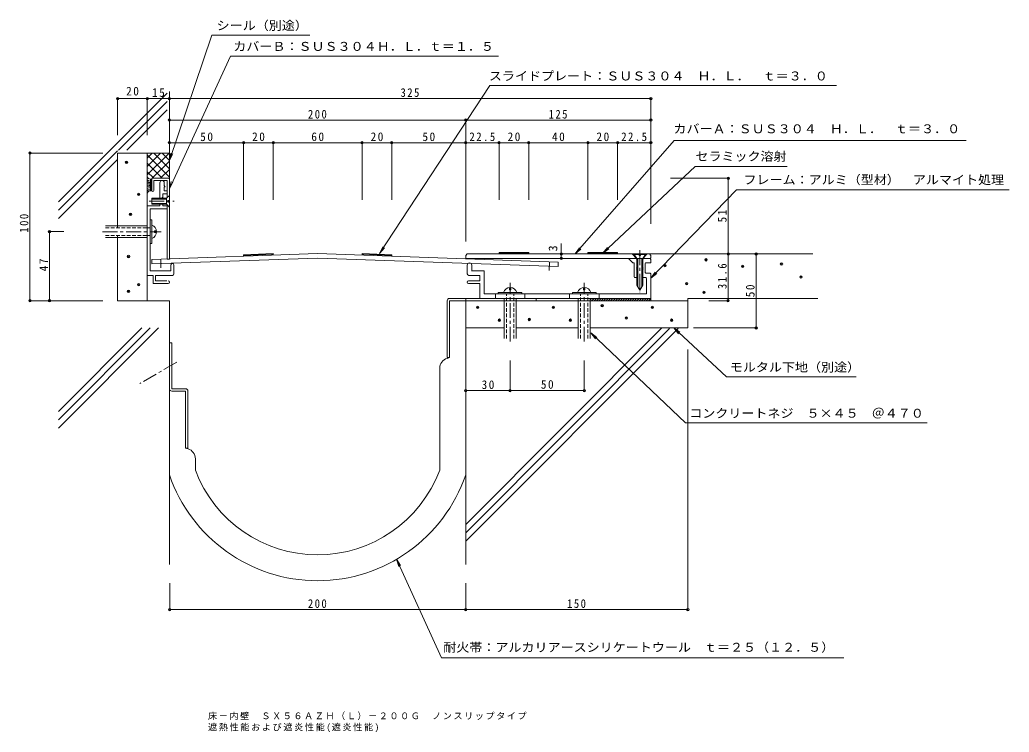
# Model space of a CAD drawing. Units: millimetres at full size, sheet at 1:2. Extents: x -291 to 377, y -274 to 207.
import ezdxf
from ezdxf.enums import TextEntityAlignment as Align

# ---------------------------------------------------------------- set-up
doc = ezdxf.new("R2010")
doc.units = ezdxf.units.MM
doc.header["$LTSCALE"] = 2
doc.header["$PDMODE"] = 32
doc.header["$PDSIZE"] = 1.6
doc.linetypes.add('CHAIN1', pattern=[8, 5, -1, 1, -1])
doc.linetypes.add('DASHED1', pattern=[1.8, 1.2, -0.6])
for name, color, linetype, lineweight in [('D-0', 3, 'Continuous', 9), ('D-1', 2, 'Continuous', 9), ('D-2', 4, 'Continuous', 9), ('D-3', 6, 'Continuous', 5), ('D-4', 7, 'Continuous', 9), ('D-5', 7, 'Continuous', 9), ('D-A', 7, 'Continuous', 9)]:
    doc.layers.add(name, color=color, linetype=linetype, lineweight=lineweight)
doc.layers.add('F-5_F-5ﾚｲﾔ', color=7, linetype='Continuous')
doc.styles.add('ＭＳ ゴシック', font='')
doc.styles.get('ＭＳ ゴシック').set_extended_font_data('MS Gothic')

msp = doc.modelspace()

# ---------------------------------------------------------------- linework, layer by layer
at = {"layer": 'D-0'}
for p, q in [((-190.829, 100.218), (-201.829, 100.218)), ((-204.271, 97.471), (-205.365, 98.09)), ((-204.171, 96.58), (-205.338, 96.926)), ((-203.176, 95.688), (-205.338, 95.688)), ((-204.221, 93.733), (-205.338, 93.24)), ((-204.271, 98.559), (-205.315, 99.277)), ((-203.176, 98.386), (-204.247, 98.586)), ((-203.203, 97.371), (-204.197, 97.445)), ((-203.176, 93.809), (-204.171, 93.733)), ((-203.176, 96.58), (-204.148, 96.58)), ((-203.18, 99.743), (-202.375, 99.743)), ((-203.173, 99.731), (-203.173, 91.846)), ((-202.374, 99.731), (-202.374, 91.846)), ((-202.329, 91.968), (-202.329, 99.718)), ((-191.829, 98.718), (-200.829, 98.718)), ((-200.829, 91.968), (-200.829, 98.718)), ((-191.829, 87.218), (-191.829, 98.718)), ((-190.329, 45.718), (-190.329, 99.718)), ((-203.19, 91.847), (-202.371, 91.847)), ((-191.829, 45.718), (-191.829, 82.218)), ((-90.314, 49.411), (-202.248, 45.502)), ((-140.267, 48.665), (-120.267, 49.538)), ((-140.267, 48.165), (-120.267, 49.038)), ((-140.267, 48.665), (-140.267, 47.664)), ((-120.267, 49.538), (-120.267, 48.537)), ((-90.314, 49.411), (72.186, 43.736)), ((-60.267, 49.538), (-60.267, 48.537)), ((-40.267, 48.665), (-60.267, 49.538)), ((-40.267, 48.165), (-60.267, 49.038)), ((-40.267, 48.665), (-40.267, 47.664)), ((9.734, 48.216), (10.734, 49.216)), ((9.734, 46.216), (9.734, 48.216)), ((133.734, 49.216), (10.734, 49.216)), ((32.233, 49.216), (32.233, 50.216)), ((52.233, 50.216), (32.233, 50.216)), ((52.233, 49.716), (32.233, 49.716)), ((52.233, 49.216), (52.233, 50.216)), ((92.233, 49.216), (92.233, 50.216)), ((112.233, 50.216), (92.233, 50.216)), ((112.233, 49.716), (92.233, 49.716)), ((112.233, 49.216), (112.233, 50.216)), ((125.133, 46.217), (122.133, 49.217)), ((127.733, 49.229), (133.734, 49.229)), ((129.333, 46.217), (132.333, 49.217)), ((134.734, 48.229), (133.734, 49.229)), ((134.734, 48.229), (134.734, 46.229)), ((-202.244, 45.391), (-202.143, 42.504)), ((-90.314, 46.409), (-202.143, 42.504)), ((-190.329, 45.718), (-191.829, 45.718)), ((-90.314, 46.409), (72.082, 40.738)), ((134.734, 46.216), (9.734, 46.216)), ((72.186, 43.736), (72.082, 40.738))]:
    msp.add_line(p, q, dxfattribs=at)
at = {"layer": 'D-0', "linetype": 'CHAIN1'}
for p, q in [((-196.248, 45.6), (-196.042, 39.715)), ((66.19, 43.945), (65.981, 37.949))]:
    msp.add_line(p, q, dxfattribs=at)
at = {"layer": 'D-0'}
for points in [[(-203.176, 94.824), (-203.948, 94.824), (-205.338, 94.601)], [(-203.176, 92.768), (-204.47, 92.495), (-205.315, 91.827)]]:
    msp.add_lwpolyline(points, dxfattribs=at)
for centre, radius, start, end in [((-203.001, 102.359), 2.619, 205.46629, 266.15474), ((-201.829, 99.718), 0.5, 90, 178.83434), ((-190.829, 99.718), 0.5, 0, 90), ((-202.827, 89.17), 2.709, 97.96758, 156.66208), ((-201.579, 91.968), 0.75, 180, 0)]:
    msp.add_arc(centre, radius, start, end, dxfattribs=at)
at = {"layer": 'D-1'}
for p, q in [((-196.821, 86.718), (-196.821, 97.23)), ((-193.821, 95.33), (-193.821, 97.23)), ((-193.321, 94.464), (-193.821, 95.33)), ((-193.821, 94.464), (-193.321, 94.464)), ((-193.821, 91.73), (-193.821, 94.464)), ((-194.821, 87.23), (-195.321, 87.23)), ((-195.321, 87.23), (-195.321, 86.718)), ((-194.821, 87.23), (-194.821, 89.73)), ((-191.821, 89.73), (-194.821, 89.73)), ((-191.821, 91.73), (-193.821, 91.73)), ((-205.329, 81.73), (-205.329, 34.718)), ((-196.821, 81.73), (-205.321, 81.73)), ((-202.329, 86.718), (-202.329, 82.718)), ((-192.329, 86.218), (-202.329, 86.218)), ((-202.329, 83.218), (-192.329, 83.218)), ((-196.821, 81.73), (-196.821, 82.718)), ((-194.821, 81.73), (-194.821, 82.718)), ((-191.971, 81.73), (-194.821, 81.73)), ((-192.329, 86.718), (-192.329, 82.718)), ((-191.971, 79.73), (-191.971, 81.73)), ((-203.329, 79.73), (-203.329, 37.718)), ((-191.971, 79.73), (-203.321, 79.73)), ((-233.401, 68.211), (-205.329, 68.211)), ((-203.329, 72.211), (-202.329, 72.211)), ((-202.329, 72.211), (-202.329, 56.21)), ((-233.401, 60.211), (-205.329, 60.211)), ((-205.329, 66.711), (-203.329, 66.711)), ((-203.329, 61.711), (-205.329, 61.711)), ((-200.529, 64.711), (-199.055, 64.711)), ((-200.529, 63.711), (-200.529, 64.711)), ((-200.529, 63.711), (-199.055, 63.711)), ((-202.329, 56.21), (-203.329, 56.21)), ((123.383, 49.216), (131.083, 49.216)), ((123.383, 48.916), (126.733, 48.916)), ((131.083, 49.229), (127.733, 49.229)), ((127.733, 48.916), (131.083, 48.916)), ((129.233, 46.216), (131.083, 48.916)), ((131.083, 49.216), (131.083, 48.916)), ((-189.329, 37.718), (-189.329, 41.718)), ((-187.329, 35.718), (-187.329, 41.718)), ((10.739, 35.716), (10.739, 41.605)), ((13.739, 41.605), (13.739, 37.716)), ((119.734, 46.229), (119.734, 45.929)), ((119.734, 45.929), (122.434, 43.229)), ((122.434, 43.229), (123.534, 43.229)), ((123.534, 33.729), (123.534, 43.229)), ((125.484, 46.036), (125.034, 45.776)), ((125.034, 45.776), (125.484, 45.516)), ((125.233, 46.216), (125.227, 28.217)), ((125.484, 46.216), (125.484, 46.036)), ((125.833, 46.216), (125.826, 27.178)), ((128.633, 46.216), (128.626, 27.177)), ((128.984, 46.216), (128.984, 46.036)), ((128.984, 46.036), (129.434, 45.776)), ((129.434, 45.776), (128.984, 45.516)), ((129.233, 46.216), (129.227, 28.217)), ((130.934, 36.749), (130.934, 42.729)), ((131.434, 43.229), (134.734, 43.229)), ((134.027, 46.229), (134.734, 45.522)), ((134.734, 45.522), (134.734, 43.229)), ((-205.329, 34.718), (-201.266, 34.718)), ((-203.329, 37.718), (-189.329, 37.718)), ((-202.766, 37.716), (-194.266, 37.716)), ((-201.266, 34.716), (-201.266, 29.218)), ((-188.329, 34.718), (-199.829, 34.718)), ((-199.766, 34.716), (-199.766, 30.966)), ((-192.266, 34.716), (-199.766, 34.716)), ((19.216, 34.729), (11.716, 34.729)), ((13.676, 37.718), (22.176, 37.718)), ((13.739, 37.716), (22.239, 37.716)), ((19.211, 30.979), (19.211, 34.729)), ((22.239, 37.716), (22.239, 22.216)), ((131.434, 36.249), (134.234, 36.249)), ((134.734, 35.749), (134.734, 19.216)), ((-201.266, 29.218), (-191.204, 29.218)), ((-199.766, 30.966), (-192.141, 30.966)), ((19.211, 29.229), (11.555, 29.229)), ((11.586, 30.979), (19.216, 30.979)), ((11.609, 30.966), (19.239, 30.966)), ((19.211, 19.229), (19.211, 29.229)), ((125.228, 33.229), (124.034, 33.229)), ((125.227, 28.217), (127.227, 24.753)), ((129.227, 28.217), (127.227, 24.753)), ((131.234, 33.229), (129.228, 33.229)), ((131.739, 22.216), (131.739, 32.729)), ((22.216, 22.229), (131.739, 22.229)), ((29.711, 19.229), (29.711, 22.229)), ((31.711, 23.229), (47.711, 23.229)), ((31.711, 22.229), (31.711, 23.229)), ((39.211, 25.029), (39.211, 26.502)), ((40.211, 25.029), (39.211, 25.029)), ((40.211, 25.029), (40.211, 26.502)), ((47.711, 23.229), (47.711, 22.229)), ((49.711, 19.229), (49.711, 22.229)), ((79.711, 19.229), (79.711, 22.229)), ((81.711, 23.229), (97.711, 23.229)), ((81.711, 22.229), (81.711, 23.229)), ((89.211, 25.029), (89.211, 26.502)), ((90.211, 25.029), (89.211, 25.029)), ((90.211, 25.029), (90.211, 26.502)), ((97.711, 23.229), (97.711, 22.229)), ((99.711, 19.229), (99.711, 22.229)), ((35.711, -7.843), (35.711, 19.229)), ((43.711, -7.843), (43.711, 19.229)), ((85.711, -7.843), (85.711, 19.229)), ((93.711, -7.843), (93.711, 19.229))]:
    msp.add_line(p, q, dxfattribs=at)
at = {"layer": 'D-1', "linetype": 'CHAIN1'}
for p, q in [((-203.983, 84.718), (-187.121, 84.718)), ((-235.517, 64.21), (-195.832, 64.21)), ((127.233, 51.712), (127.233, 23.502)), ((39.711, -9.959), (39.711, 29.726)), ((89.711, -9.959), (89.711, 29.726))]:
    msp.add_line(p, q, dxfattribs=at)
at = {"layer": 'D-1', "linetype": 'DASHED1'}
for p, q in [((-233.401, 66.711), (-203.329, 66.711)), ((-233.401, 61.711), (-203.329, 61.711)), ((37.211, -7.843), (37.211, 22.229)), ((42.211, -7.843), (42.211, 22.229)), ((87.211, -7.843), (87.211, 22.229)), ((92.211, -7.843), (92.211, 22.229))]:
    msp.add_line(p, q, dxfattribs=at)
at = {"layer": 'D-1'}
for points in [[(-190.329, 88.718), (-192.329, 86.718), (-202.329, 86.718)], [(-202.329, 82.718), (-192.329, 82.718), (-190.329, 80.718)], [(-190.329, 85.218), (-191.329, 85.218), (-191.329, 84.218), (-190.329, 84.218)], [(123.383, 49.216), (123.383, 48.916), (125.233, 46.216)], [(127.733, 49.216), (127.733, 48.216), (126.733, 48.216), (126.733, 49.216)], [(125.484, 45.516), (125.484, 45.336), (125.034, 45.076), (125.484, 44.816), (125.484, 44.636), (125.034, 44.376), (125.484, 44.116), (125.484, 43.936), (125.034, 43.676), (125.484, 43.416), (125.484, 43.236), (125.034, 42.976), (125.484, 42.716), (125.484, 42.536), (125.034, 42.276), (125.484, 42.016), (125.484, 41.836), (125.034, 41.576), (125.484, 41.316), (125.484, 41.136), (125.034, 40.876), (125.484, 40.616), (125.484, 40.436), (125.034, 40.176), (125.484, 39.916), (125.484, 39.736), (125.034, 39.476), (125.484, 39.216), (125.484, 39.036), (125.034, 38.776), (125.484, 38.516), (125.484, 38.336), (125.034, 38.076), (125.484, 37.816), (125.484, 37.636), (125.034, 37.376), (125.484, 37.116), (125.484, 36.936), (125.034, 36.676), (125.484, 36.416)], [(128.984, 45.516), (128.984, 45.336), (129.434, 45.076), (128.984, 44.816), (128.984, 44.636), (129.434, 44.376), (128.984, 44.116), (128.984, 43.936), (129.434, 43.676), (128.984, 43.416), (128.984, 43.236), (129.434, 42.976), (128.984, 42.716), (128.984, 42.536), (129.434, 42.276), (128.984, 42.016), (128.984, 41.836), (129.434, 41.576), (128.984, 41.316), (128.984, 41.136), (129.434, 40.876), (128.984, 40.616), (128.984, 40.436), (129.434, 40.176), (128.984, 39.916), (128.984, 39.736), (129.434, 39.476), (128.984, 39.216), (128.984, 39.036), (129.434, 38.776), (128.984, 38.516), (128.984, 38.336), (129.434, 38.076), (128.984, 37.816), (128.984, 37.636), (129.434, 37.376), (128.984, 37.116), (128.984, 36.936), (129.434, 36.676), (128.984, 36.416)], [(125.484, 36.416), (125.484, 36.236), (125.45, 36.216)], [(128.984, 36.416), (128.984, 36.236), (129.018, 36.216)]]:
    msp.add_lwpolyline(points, dxfattribs=at)
for centre, radius, start, end in [((-195.321, 97.23), 1.5, 0, 178.83434), ((-203.747, 64.21), 4.718, 287.49231, 72.50768), ((-188.329, 41.718), 1, 0, 178.83434), ((12.239, 41.605), 1.5, 0.00002, 177.39113), ((131.434, 42.729), 0.5, 90, 180), ((-188.329, 35.718), 1, 270, 0), ((11.739, 35.716), 1, 180, 270), ((124.034, 33.729), 0.5, 180, 270), ((131.434, 36.749), 0.5, 180, 270), ((134.234, 35.749), 0.5, 0, 90), ((-191.204, 30.093), 0.875, 270, 90), ((11.609, 30.091), 0.875, 90, 270), ((131.234, 32.729), 0.5, 0, 90), ((39.711, 21.811), 4.718, 17.49231, 162.50768), ((89.711, 21.811), 4.718, 17.49231, 162.50768)]:
    msp.add_arc(centre, radius, start, end, dxfattribs=at)
at = {"layer": 'D-2'}
for p, q in [((-2.82, 17.63), (-2.82, -20.77)), ((-1.22, 19.229), (134.734, 19.229)), ((57.18, 17.629), (-1.22, 17.629)), ((57.18, 19.229), (57.18, 17.629)), ((-190.329, -41.812), (-190.329, -10.771)), ((-188.729, -10.771), (-190.329, -10.771)), ((-188.729, -41.812), (-188.729, -10.771)), ((-2.85, -21.264), (-1.22, -20.77)), ((-7.82, -27.963), (-7.82, -96.811)), ((-190.329, -99.862), (-190.329, -43.412)), ((-179.429, -41.812), (-188.729, -41.812)), ((-188.729, -43.412), (-179.429, -43.412)), ((-177.829, -43.412), (-177.829, -81.812)), ((-177.799, -82.306), (-179.429, -81.812)), ((-172.829, -89.005), (-172.829, -96.812))]:
    msp.add_line(p, q, dxfattribs=at)
at = {"layer": 'D-2', "linetype": 'CHAIN1'}
msp.add_line((-185.411, -23.856), (-210.272, -38.209), dxfattribs=at)
at = {"layer": 'D-2'}
for points in [[(-2.82, -20.77), (-1.22, -20.77), (-1.22, 17.63)], [(-177.829, -81.812), (-179.429, -81.812), (-179.429, -43.412)]]:
    msp.add_lwpolyline(points, dxfattribs=at)
for centre, radius, start, end in [((-1.22, 17.629), 1.6, 90, 180), ((-0.82, -27.963), 7, 106.85841, 180), ((-188.729, -41.812), 1.6, 180, 270), ((-179.429, -43.412), 1.6, 0, 90), ((-179.829, -89.005), 7, 0, 73.14159), ((-90.324, -65.599), 105.711, 198.91229, 341.08836), ((-90.324, -65.599), 88.211, 200.72241, 339.27834)]:
    msp.add_arc(centre, radius, start, end, dxfattribs=at)
at = {"layer": 'D-3'}
for p, q in [((-265.321, 84.317), (-191.921, 157.717)), ((-190.329, 158.889), (-190.329, 99.718)), ((-224.752, 119.229), (-191.921, 152.06)), ((-219.095, 119.229), (-191.921, 146.404)), ((-265.321, 78.66), (-225.329, 118.652)), ((-205.329, 102.506), (-190.606, 117.229)), ((-205.329, 108.163), (-196.263, 117.229)), ((-205.329, 113.82), (-201.92, 117.229)), ((-205.329, 117.229), (-205.329, 17.629)), ((-205.329, 116.003), (-190.329, 101.003)), ((-200.898, 117.229), (-190.329, 106.66)), ((-195.241, 117.229), (-190.329, 112.317)), ((-265.321, 73.004), (-225.329, 112.995)), ((-205.329, 110.346), (-195.212, 100.229)), ((-201.949, 100.229), (-190.329, 111.849)), ((-205.329, 104.689), (-200.869, 100.229)), ((-196.292, 100.229), (-190.329, 106.192)), ((-190.635, 100.229), (-190.329, 100.535)), ((-225.329, 61.727), (-225.329, 17.629)), ((133.733, 49.216), (244.121, 49.216)), ((-190.329, 17.629), (-225.329, 17.629)), ((-190.329, 17.629), (-190.329, -160.338)), ((9.68, 19.229), (9.68, -160.338)), ((159.68, 17.618), (9.68, 17.618)), ((124.711, 19.229), (24.711, 19.229)), ((159.68, 19.229), (159.68, -0.771)), ((247.368, 19.218), (159.68, 19.218)), ((-265.321, -57.104), (-208.988, -0.771)), ((-265.321, -68.418), (-197.674, -0.771)), ((-265.321, -62.761), (-203.331, -0.771)), ((9.68, -133.267), (142.176, -0.771)), ((35.711, -0.771), (9.68, -0.771)), ((9.68, -144.581), (153.179, -1.081)), ((9.68, -138.924), (147.413, -1.19)), ((85.711, -0.771), (43.711, -0.771)), ((159.68, -0.771), (93.711, -0.771))]:
    msp.add_line(p, q, dxfattribs=at)
msp.add_lwpolyline([(-190.329, 117.229), (-225.329, 117.229), (-225.329, 66.727)], dxfattribs=at)
for p in [(-219.326, 111.1), (-211.202, 89.436), (-216.618, 75.896), (-217.972, 47.462), (144.25, 41.22), (172.025, 45.219), (196.749, 40.856), (222.926, 42.311), (236.015, 33.585), (-211.202, 28.506), (158.937, 29.222), (-217.972, 23.888), (170.501, 23.382), (17.87, 13.225), (68.77, 13.225), (101.845, 14.328), (135.668, 13.225), (118.216, 5.953), (32.413, 4.499), (52.645, 4.957), (80.405, 4.499), (148.757, 4.499)]:
    msp.add_point(p, dxfattribs=at)
at = {"layer": 'D-4'}
for p, q in [((-161.688, 196.887), (-95.492, 196.887)), ((-149.166, 182.613), (31.929, 182.613)), ((25.972, 162.921), (260.048, 162.921)), ((-225.329, 154.647), (-225.329, 129.229)), ((-205.329, 154.047), (-225.329, 154.047)), ((150.551, 125.812), (347.548, 125.812)), ((-190.329, 112.317), (-188.121, 116.803)), ((164.585, 108.082), (226.645, 108.082)), ((-190.329, 93.191), (-187.984, 97.607)), ((192.465, 92.537), (134.734, 32.949)), ((192.465, 92.537), (376.678, 92.537)), ((-48.415, 49.54), (-45.155, 53.331)), ((83.679, 49.216), (87.43, 52.522)), ((102.233, 49.716), (106.298, 52.628)), ((134.734, 32.949), (137.715, 36.963)), ((134.734, 32.949), (138.652, 36.055)), ((94.287, -4.135), (97.426, -8.027)), ((150.254, -0.771), (153.455, -4.612)), ((89.711, -43.643), (89.711, -22.802)), ((185.898, -33.656), (273.42, -33.656)), ((39.709, -43.043), (89.711, -43.043)), ((321.242, -64.885), (158.059, -64.885)), ((-36.975, -156.861), (-34.36, -161.122)), ((-36.975, -156.861), (-35.552, -161.654)), ((-36.975, -156.861), (-6.642, -223.302)), ((264.965, -223.302), (-6.642, -223.302))]:
    msp.add_line(p, q, dxfattribs=at)
for points in [[(-161.688, 196.887), (-190.329, 112.317), (-189.357, 117.222)], [(-149.166, 182.613), (-190.329, 93.191), (-189.206, 98.063)], [(25.972, 162.921), (-48.415, 49.54), (-46.248, 54.046)], [(150.551, 125.812), (83.679, 49.216), (86.447, 53.38)], [(164.585, 108.082), (102.233, 49.716), (105.406, 53.581)], [(158.059, -64.885), (94.287, -4.135), (98.326, -7.082)], [(185.898, -33.656), (150.254, -0.771), (154.34, -3.653)]]:
    msp.add_lwpolyline(points, dxfattribs=at)
for p in [(-225.329, 154.047), (-205.329, 154.047), (39.709, -43.043), (89.711, -43.043)]:
    msp.add_point(p, dxfattribs=at)
at = {"layer": 'D-5'}
for p, q in [((-205.329, 154.047), (134.708, 154.047)), ((-205.329, 154.047), (-205.329, 129.229)), ((134.708, 69.471), (134.708, 154.647)), ((-190.32, 139.484), (134.708, 139.484)), ((9.734, 139.484), (9.734, 57.552)), ((-190.32, 124.263), (134.708, 124.263)), ((-190.32, 124.263), (-190.32, 123.663)), ((-140.267, 124.263), (-140.267, 85.78)), ((-120.267, 124.263), (-120.267, 85.78)), ((-60.267, 124.263), (-60.267, 85.78)), ((-40.267, 124.263), (-40.267, 85.78)), ((32.233, 124.263), (32.233, 85.78)), ((52.233, 124.263), (52.233, 85.78)), ((92.233, 124.263), (92.233, 85.78)), ((112.233, 124.263), (112.233, 85.78)), ((-235.323, 117.229), (-285.094, 117.229)), ((-284.494, 17.629), (-284.494, 117.229)), ((147.943, 100.218), (187.543, 100.218)), ((186.943, 100.218), (186.943, 17.618)), ((-261.684, 64.223), (-271.931, 64.223)), ((-271.331, 17.629), (-271.331, 64.223)), ((74.221, 46.216), (74.221, 56.18)), ((74.221, 49.216), (74.821, 49.216)), ((205.825, 49.216), (205.825, -0.771)), ((74.221, 46.216), (74.821, 46.216)), ((-235.323, 17.629), (-285.094, 17.629)), ((173.827, 17.618), (187.393, 17.618)), ((186.793, 17.618), (187.393, 17.618)), ((163.403, -0.771), (206.426, -0.771)), ((159.68, -15.217), (159.68, -191.352)), ((39.709, -22.802), (39.709, -43.643)), ((9.679, -43.043), (39.709, -43.043)), ((-190.118, -173.011), (-190.118, -191.352)), ((9.679, -173.011), (9.679, -191.352)), ((-190.329, -190.752), (159.68, -190.752))]:
    msp.add_line(p, q, dxfattribs=at)
for p in [(-205.329, 154.047), (-190.321, 154.047), (134.708, 154.047), (-190.32, 139.484), (9.734, 139.484), (134.708, 139.484), (-190.32, 124.263), (-140.267, 124.263), (-120.267, 124.263), (-60.267, 124.263), (-40.267, 124.263), (9.734, 124.263), (32.233, 124.263), (52.233, 124.263), (92.233, 124.263), (112.233, 124.263), (134.708, 124.263), (-284.494, 117.229), (186.943, 100.218), (-271.331, 64.223), (74.221, 49.216), (74.221, 46.216), (186.943, 49.216), (205.825, 49.216), (-284.494, 17.629), (-271.331, 17.629), (186.793, 17.618), (205.825, -0.771), (9.679, -43.043), (39.709, -43.043), (-190.118, -190.752), (9.679, -190.752), (159.68, -190.752)]:
    msp.add_point(p, dxfattribs=at)
at = {"layer": 'D-A'}
for p, q in [((94.734, 19.216), (93.711, 18.192)), ((96.334, 19.216), (94.734, 17.616)), ((97.934, 19.216), (96.334, 17.616)), ((99.534, 19.216), (97.934, 17.616)), ((101.134, 19.216), (99.534, 17.616)), ((102.734, 19.216), (101.134, 17.616)), ((104.334, 19.216), (102.734, 17.616)), ((105.934, 19.216), (104.334, 17.616)), ((107.534, 19.216), (105.934, 17.616)), ((109.134, 19.216), (107.534, 17.616)), ((110.734, 19.216), (109.134, 17.616)), ((112.334, 19.216), (110.734, 17.616)), ((113.934, 19.216), (112.334, 17.616)), ((115.534, 19.216), (113.934, 17.616)), ((117.134, 19.216), (115.534, 17.616)), ((118.734, 19.216), (117.134, 17.616)), ((120.334, 19.216), (118.734, 17.616)), ((121.934, 19.216), (120.334, 17.616)), ((123.534, 19.216), (121.934, 17.616)), ((125.134, 19.216), (123.534, 17.616)), ((126.734, 19.216), (125.134, 17.616)), ((128.334, 19.216), (126.734, 17.616)), ((129.934, 19.216), (128.334, 17.616)), ((131.534, 19.216), (129.934, 17.616)), ((133.134, 19.216), (131.534, 17.616)), ((134.734, 19.216), (133.134, 17.616)), ((134.734, 19.216), (134.734, 17.614))]:
    msp.add_line(p, q, dxfattribs=at)

# ---------------------------------------------------------------- texts
at = {"layer": 'D-4', "color": 2, "style": 'ＭＳ ゴシック', "width": 1.1}
for s, p in [('シール（別途）', (-158.487, 198.573)), ('カバーＢ：ＳＵＳ３０４Ｈ．Ｌ．ｔ＝１．５', (-147.214, 184.473)), ('スライドプレート：ＳＵＳ３０４\u3000Ｈ．Ｌ．\u3000ｔ＝３．０', (25.385, 164.511)), ('カバーＡ：ＳＵＳ３０４\u3000Ｈ．Ｌ．\u3000ｔ＝３．０', (149.964, 128.859)), ('セラミック溶射', (164.772, 110.311)), ('フレーム：アルミ（型材）\u3000アルマイト処理', (197.233, 94.495)), ('モルタル下地（別途）', (188.007, -31.971)), ('コンクリートネジ\u3000５×４５\u3000＠４７０', (160.655, -63.061)), ('耐火帯：アルカリアースシリケートウール\u3000ｔ＝２５（１２．５）', (-5.427, -220.994))]:
    msp.add_text(s, height=5.865, dxfattribs=at).set_placement(p, align=Align.BOTTOM_LEFT)
at = {"layer": 'D-4', "color": 2, "char_height": 5.865, "attachment_point": 7, "style": 'ＭＳ ゴシック'}
for s, insert in [('\\T1.27;\\W0.95;20', (-219.579, 156.047)), ('\\T1.27;\\W0.95;50', (60.46, -41.843))]:
    msp.add_mtext(s, dxfattribs=dict(at, insert=insert))
at = {"layer": 'D-5', "color": 2, "style": 'ＭＳ ゴシック'}
msp.add_text('3', height=5.865, rotation=90, dxfattribs=at).set_placement((73.305, 50.957), align=Align.BOTTOM_LEFT)
at = {"layer": 'D-5', "color": 2, "char_height": 5.865, "attachment_point": 7, "style": 'ＭＳ ゴシック'}
for s, insert in [('\\T1.27;\\W0.95;15', (-202.071, 155.047)), ('\\T1.27;\\W0.9;325', (-34.306, 155.047)), ('\\T1.27;\\W0.9;200', (-96.793, 140.484)), ('\\T1.27;\\W0.9;125', (65.721, 140.484)), ('\\T1.27;\\W0.95;50', (-169.544, 125.263)), ('\\T1.27;\\W0.95;20', (-134.517, 125.263)), ('\\T1.27;\\W0.95;60', (-94.517, 125.263)), ('\\T1.27;\\W0.95;20', (-54.517, 125.263)), ('\\T1.27;\\W0.95;50', (-19.516, 125.263)), ('\\T1.28;\\W0.9;22.5', (12.234, 125.263)), ('\\T1.27;\\W0.95;20', (37.983, 125.263)), ('\\T1.27;\\W0.95;40', (67.983, 125.263)), ('\\T1.27;\\W0.95;20', (97.983, 125.263)), ('\\T1.28;\\W0.9;22.5', (114.721, 125.263)), ('\\T1.27;\\W0.95;30', (20.444, -42.043)), ('\\T1.27;\\W0.9;200', (-96.821, -189.752)), ('\\T1.27;\\W0.9;150', (78.179, -189.752))]:
    msp.add_mtext(s, dxfattribs=dict(at, insert=insert))
at = {"layer": 'D-5', "color": 2, "char_height": 5.865, "attachment_point": 7, "rotation": 90, "style": 'ＭＳ ゴシック'}
for s, insert in [('\\T1.27;\\W0.9;100', (-285.494, 63.559)), ('\\T1.27;\\W0.95;51', (185.943, 70.467)), ('\\T1.27;\\W0.95;47', (-272.331, 37.477)), ('\\T1.28;\\W0.9;31.6', (185.943, 25.467)), ('\\T1.27;\\W0.95;50', (204.825, 19.973))]:
    msp.add_mtext(s, dxfattribs=dict(at, insert=insert))
at = {"layer": 'F-5_F-5ﾚｲﾔ', "char_height": 4.399, "attachment_point": 7, "style": 'ＭＳ ゴシック'}
for s, insert in [('\\T1.17;床－内壁\u3000ＳＸ５６ＡＺＨ（Ｌ）－２００Ｇ\u3000ノンスリップタイプ', (-164.274, -265.33)), ('\\T1.18;遮熱性能および遮炎性能(遮炎性能)', (-164.274, -273.523))]:
    msp.add_mtext(s, dxfattribs=dict(at, insert=insert))

doc.saveas('drawing.dxf')
